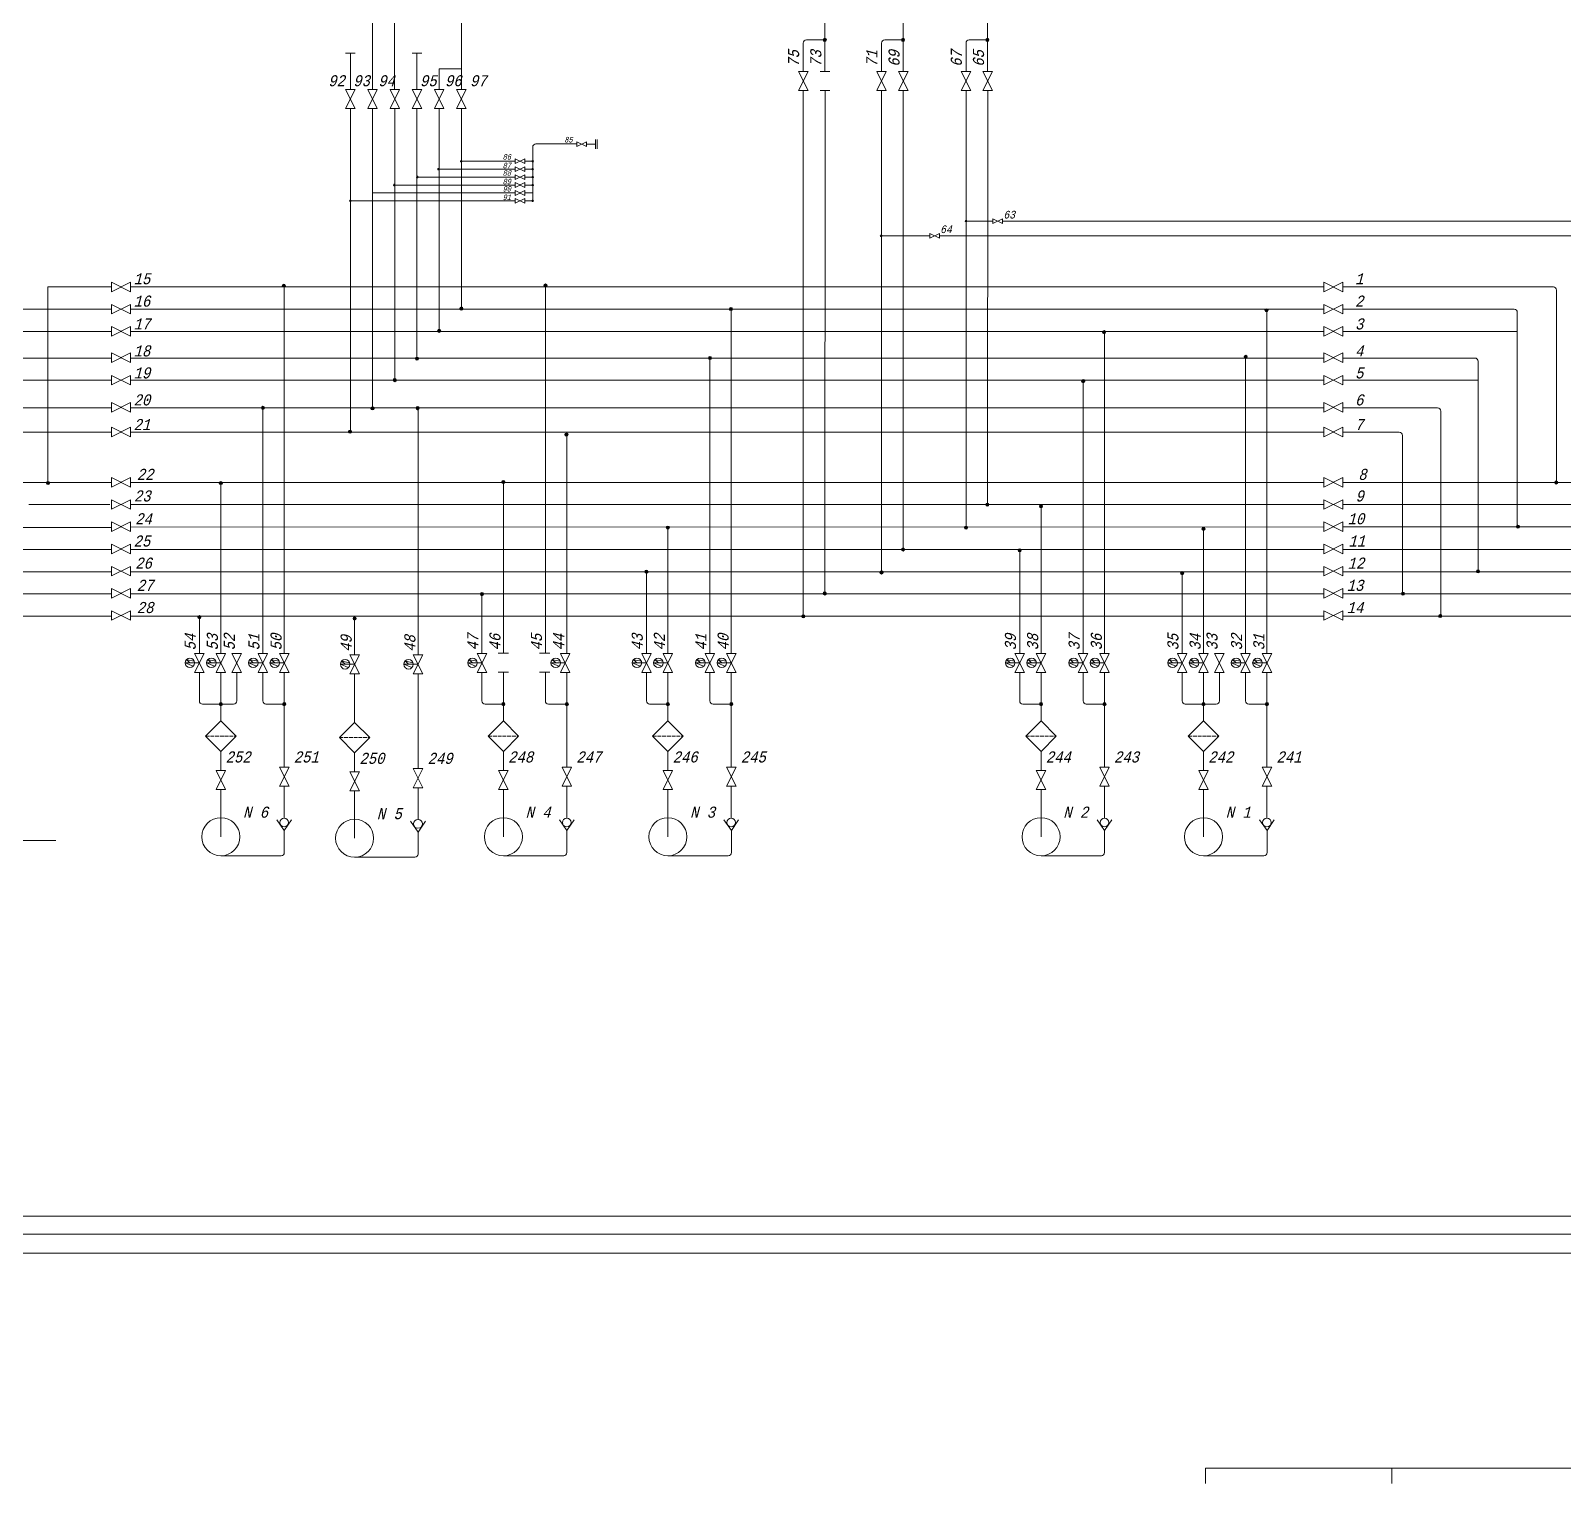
# Model space of a CAD drawing. Extents: x 0 to 840, y 0 to 594.
# Drawn here: x 356.4 to 598.1, y 223 to 452.2 of the extents above; entities that cross this region are included whole.
import ezdxf

# ---------------------------------------------------------------- set-up
doc = ezdxf.new("R2010")
doc.units = 0
doc.header["$MEASUREMENT"] = 0
doc.linetypes.add('ACAD_ISO02W100', pattern=[15, 12, -3])
for name, color, linetype in [('A76', 2, 'CONTINUOUS'), ('Aи92', 74, 'CONTINUOUS'), ('Aи95', 1, 'CONTINUOUS'), ('Аи-98', 14, 'CONTINUOUS'), ('Дт', 160, 'CONTINUOUS')]:
    doc.layers.add(name, color=color, linetype=linetype)
doc.layers.add('Надписи', color=4, linetype='CONTINUOUS', lineweight=5)
doc.layers.add('Общие трубы', color=254, linetype='CONTINUOUS', lineweight=30)
doc.styles.get("Standard").update_dxf_attribs({"font": 'COUR.TTF', "width": 0.8, "oblique": 7, "height": 2})

msp = doc.modelspace()

# ---------------------------------------------------------------- hatches: boundary and pattern name
at = {"layer": 'A76', "lineweight": 5}
h = msp.add_hatch(color=256, dxfattribs=at)
edge = h.paths.add_edge_path()
edge.add_arc((413.77, 427.83), 0.125, 0, 360)
h = msp.add_hatch(color=256, dxfattribs=at)
edge = h.paths.add_edge_path()
edge.add_arc((417.42, 429.08), 0.125, 0, 360)
at = {"layer": 'A76', "lineweight": 20}
h = msp.add_hatch(color=256, dxfattribs=at)
edge = h.paths.add_edge_path()
edge.add_arc((417.35, 400.44), 0.25, 0, 360)
h = msp.add_hatch(color=256, dxfattribs=at)
edge = h.paths.add_edge_path()
edge.add_arc((463.56, 400.54), 0.25, 0, 360)
h = msp.add_hatch(color=256, dxfattribs=at)
edge = h.paths.add_edge_path()
edge.add_arc((548.04, 400.72), 0.25, 0, 360)
h = msp.add_hatch(color=256, dxfattribs=at)
edge = h.paths.add_edge_path()
edge.add_arc((413.85, 397.06), 0.25, 0, 360)
h = msp.add_hatch(color=256, dxfattribs=at)
edge = h.paths.add_edge_path()
edge.add_arc((522.42, 396.9), 0.25, 0, 360)
at = {"layer": 'Aи92', "lineweight": 5}
h = msp.add_hatch(color=256, dxfattribs=at)
edge = h.paths.add_edge_path()
edge.add_arc((424.32, 431.58), 0.125, 0, 360)
at = {"layer": 'Aи92', "lineweight": 20}
h = msp.add_hatch(color=256, dxfattribs=at)
edge = h.paths.add_edge_path()
edge.add_arc((424.35, 408.34), 0.25, 0, 360)
h = msp.add_hatch(color=256, dxfattribs=at)
edge = h.paths.add_edge_path()
edge.add_arc((466.86, 408.26), 0.25, 0, 360)
h = msp.add_hatch(color=256, dxfattribs=at)
edge = h.paths.add_edge_path()
edge.add_arc((551.33, 408.07), 0.25, 0, 360)
h = msp.add_hatch(color=256, dxfattribs=at)
edge = h.paths.add_edge_path()
edge.add_arc((494, 370.34), 0.25, 0, 360)
h = msp.add_hatch(color=256, dxfattribs=at)
edge = h.paths.add_edge_path()
edge.add_arc((490.62, 366.72), 0.25, 0, 360)
at = {"layer": 'Aи95', "lineweight": 5}
h = msp.add_hatch(color=256, dxfattribs=at)
edge = h.paths.add_edge_path()
edge.add_arc((420.75, 430.33), 0.125, 0, 360)
h = msp.add_hatch(color=256, dxfattribs=at)
edge = h.paths.add_edge_path()
edge.add_arc((406.83, 425.33), 0.125, 0, 360)
at = {"layer": 'Aи95', "lineweight": 20}
h = msp.add_hatch(color=256, dxfattribs=at)
edge = h.paths.add_edge_path()
edge.add_arc((420.85, 404.84), 0.25, 0, 360)
h = msp.add_hatch(color=256, dxfattribs=at)
edge = h.paths.add_edge_path()
edge.add_arc((525.71, 404.62), 0.25, 0, 360)
h = msp.add_hatch(color=256, dxfattribs=at)
edge = h.paths.add_edge_path()
edge.add_arc((406.8, 388.93), 0.25, 0, 360)
h = msp.add_hatch(color=256, dxfattribs=at)
edge = h.paths.add_edge_path()
edge.add_arc((440.92, 388.46), 0.25, 0, 360)
h = msp.add_hatch(color=256, dxfattribs=at)
edge = h.paths.add_edge_path()
edge.add_arc((427.6, 363.3), 0.25, 0, 360)
h = msp.add_hatch(color=256, dxfattribs=at)
edge = h.paths.add_edge_path()
edge.add_arc((481.66, 363.41), 0.25, 0, 360)
at = {"layer": 'Дт', "lineweight": 20}
h = msp.add_hatch(color=256, dxfattribs=at)
edge = h.paths.add_edge_path()
edge.add_arc((481.66, 450.72), 0.25, 0, 360)
h = msp.add_hatch(color=256, dxfattribs=at)
edge = h.paths.add_edge_path()
edge.add_arc((396.35, 411.95), 0.25, 0, 360)
h = msp.add_hatch(color=256, dxfattribs=at)
edge = h.paths.add_edge_path()
edge.add_arc((437.62, 411.98), 0.25, 0, 360)
h = msp.add_hatch(color=256, dxfattribs=at)
edge = h.paths.add_edge_path()
edge.add_arc((393.06, 392.68), 0.25, 0, 360)
h = msp.add_hatch(color=256, dxfattribs=at)
edge = h.paths.add_edge_path()
edge.add_arc((410.35, 392.6), 0.25, 0, 360)
h = msp.add_hatch(color=256, dxfattribs=at)
edge = h.paths.add_edge_path()
edge.add_arc((417.45, 392.64), 0.25, 0, 360)
h = msp.add_hatch(color=256, dxfattribs=at)
edge = h.paths.add_edge_path()
edge.add_arc((359.17, 380.82), 0.25, 0, 360)
h = msp.add_hatch(color=256, dxfattribs=at)
edge = h.paths.add_edge_path()
edge.add_arc((386.42, 380.82), 0.25, 0, 360)
h = msp.add_hatch(color=256, dxfattribs=at)
edge = h.paths.add_edge_path()
edge.add_arc((430.98, 380.99), 0.25, 0, 360)
h = msp.add_hatch(color=256, dxfattribs=at)
edge = h.paths.add_edge_path()
edge.add_arc((383.04, 359.67), 0.25, 0, 360)
h = msp.add_hatch(color=256, dxfattribs=at)
edge = h.paths.add_edge_path()
edge.add_arc((407.52, 359.46), 0.25, 0, 360)
h = msp.add_hatch(color=256, dxfattribs=at)
edge = h.paths.add_edge_path()
edge.add_arc((478.28, 359.79), 0.25, 0, 360)
at = {"layer": 'Общие трубы', "lineweight": 20}
h = msp.add_hatch(color=256, dxfattribs=at)
edge = h.paths.add_edge_path()
edge.add_arc((494, 450.72), 0.25, 0, 360)
h = msp.add_hatch(color=256, dxfattribs=at)
edge = h.paths.add_edge_path()
edge.add_arc((507.31, 450.72), 0.25, 0, 360)
at = {"layer": 'Общие трубы', "lineweight": 5}
h = msp.add_hatch(color=256, dxfattribs=at)
edge = h.paths.add_edge_path()
edge.add_arc((435.61, 425.33), 0.125, 0, 360)
edge = h.paths.add_edge_path()
edge.add_arc((435.61, 427.83), 0.125, 0, 360)
edge = h.paths.add_edge_path()
edge.add_arc((435.61, 429.08), 0.125, 0, 360)
edge = h.paths.add_edge_path()
edge.add_arc((435.61, 430.33), 0.125, 0, 360)
edge = h.paths.add_edge_path()
edge.add_arc((435.61, 431.58), 0.125, 0, 360)
at = {"layer": 'Общие трубы', "lineweight": 20}
h = msp.add_hatch(color=256, dxfattribs=at)
edge = h.paths.add_edge_path()
edge.add_arc((597.03, 380.91), 0.25, 0, 360)
h = msp.add_hatch(color=256, dxfattribs=at)
edge = h.paths.add_edge_path()
edge.add_arc((507.31, 377.41), 0.25, 0, 360)
h = msp.add_hatch(color=256, dxfattribs=at)
edge = h.paths.add_edge_path()
edge.add_arc((515.77, 377.16), 0.25, 0, 360)
h = msp.add_hatch(color=256, dxfattribs=at)
edge = h.paths.add_edge_path()
edge.add_arc((456.92, 373.79), 0.25, 0, 360)
h = msp.add_hatch(color=256, dxfattribs=at)
edge = h.paths.add_edge_path()
edge.add_arc((503.94, 373.79), 0.25, 0, 360)
h = msp.add_hatch(color=256, dxfattribs=at)
edge = h.paths.add_edge_path()
edge.add_arc((541.39, 373.61), 0.25, 0, 360)
h = msp.add_hatch(color=256, dxfattribs=at)
edge = h.paths.add_edge_path()
edge.add_arc((590.98, 373.94), 0.25, 0, 360)
h = msp.add_hatch(color=256, dxfattribs=at)
edge = h.paths.add_edge_path()
edge.add_arc((512.4, 370.21), 0.25, 0, 360)
h = msp.add_hatch(color=256, dxfattribs=at)
edge = h.paths.add_edge_path()
edge.add_arc((453.54, 366.84), 0.25, 0, 360)
h = msp.add_hatch(color=256, dxfattribs=at)
edge = h.paths.add_edge_path()
edge.add_arc((538.02, 366.6), 0.25, 0, 360)
h = msp.add_hatch(color=256, dxfattribs=at)
edge = h.paths.add_edge_path()
edge.add_arc((584.68, 366.89), 0.25, 0, 360)
h = msp.add_hatch(color=256, dxfattribs=at)
edge = h.paths.add_edge_path()
edge.add_arc((572.84, 363.37), 0.25, 0, 360)
h = msp.add_hatch(color=256, dxfattribs=at)
edge = h.paths.add_edge_path()
edge.add_arc((578.72, 359.84), 0.25, 0, 360)
h = msp.add_hatch(color=256, dxfattribs=at)
edge = h.paths.add_edge_path()
edge.add_arc((386.42, 345.95), 0.25, 0, 360)
h = msp.add_hatch(color=256, dxfattribs=at)
edge = h.paths.add_edge_path()
edge.add_arc((396.42, 345.95), 0.25, 0, 360)
h = msp.add_hatch(color=256, dxfattribs=at)
edge = h.paths.add_edge_path()
edge.add_arc((430.98, 345.95), 0.25, 0, 360)
h = msp.add_hatch(color=256, dxfattribs=at)
edge = h.paths.add_edge_path()
edge.add_arc((440.98, 345.95), 0.25, 0, 360)
h = msp.add_hatch(color=256, dxfattribs=at)
edge = h.paths.add_edge_path()
edge.add_arc((456.92, 345.95), 0.25, 0, 360)
h = msp.add_hatch(color=256, dxfattribs=at)
edge = h.paths.add_edge_path()
edge.add_arc((466.92, 345.95), 0.25, 0, 360)
h = msp.add_hatch(color=256, dxfattribs=at)
edge = h.paths.add_edge_path()
edge.add_arc((515.77, 345.95), 0.25, 0, 360)
h = msp.add_hatch(color=256, dxfattribs=at)
edge = h.paths.add_edge_path()
edge.add_arc((525.77, 345.95), 0.25, 0, 360)
h = msp.add_hatch(color=256, dxfattribs=at)
edge = h.paths.add_edge_path()
edge.add_arc((541.39, 345.95), 0.25, 0, 360)
h = msp.add_hatch(color=256, dxfattribs=at)
edge = h.paths.add_edge_path()
edge.add_arc((551.39, 345.95), 0.25, 0, 360)

# ---------------------------------------------------------------- linework, layer by layer
at = {"layer": 'A76', "color": 2, "lineweight": 20}
msp.add_line((413.81, 442.96), (413.81, 523.37), dxfattribs=at)
at = {"layer": 'A76', "lineweight": 20}
for p, q in [((416.6, 448.65), (418.1, 448.65)), ((417.35, 448.65), (416.6, 448.65)), ((417.35, 442.9), (417.35, 448.65)), ((424.35, 446.15), (420.85, 446.15)), ((420.85, 446.15), (420.85, 442.9)), ((413.85, 439.9), (413.85, 397.06)), ((417.35, 437.4), (417.35, 439.9)), ((417.35, 437.4), (417.35, 400.48)), ((372.16, 399.84), (369.16, 401.34)), ((369.16, 401.34), (369.16, 399.84)), ((369.16, 399.84), (372.16, 401.34)), ((372.16, 401.34), (372.16, 399.84)), ((563.36, 399.84), (560.36, 401.34)), ((560.36, 401.34), (560.36, 399.84)), ((560.36, 399.84), (563.36, 401.34)), ((563.36, 401.34), (563.36, 399.84)), ((369.1, 400.53), (163.14, 400.53)), ((560.36, 400.53), (372.3, 400.53)), ((463.54, 353.95), (463.54, 400.48)), ((548.02, 353.95), (548.02, 400.65)), ((163.14, 397.03), (369.16, 397.03)), ((372.16, 396.3), (369.16, 397.8)), ((369.16, 397.8), (369.16, 396.3)), ((369.16, 396.3), (372.16, 397.8)), ((372.16, 397.8), (372.16, 396.3)), ((372.16, 397.05), (560.36, 397.03)), ((522.4, 353.95), (522.4, 396.94)), ((563.36, 396.3), (560.36, 397.8)), ((560.36, 397.8), (560.36, 396.3)), ((560.36, 396.3), (563.36, 397.8)), ((563.36, 397.8), (563.36, 396.3)), ((349.16, 370.33), (369.16, 370.33)), ((372.16, 369.68), (369.16, 371.18)), ((369.16, 371.18), (369.16, 369.68)), ((369.16, 369.68), (372.16, 371.18)), ((372.16, 371.18), (372.16, 369.68)), ((372.16, 366.18), (369.16, 367.68)), ((369.16, 367.68), (369.16, 366.18)), ((369.16, 366.18), (372.16, 367.68)), ((372.16, 367.68), (372.16, 366.18)), ((345.66, 366.83), (369.16, 366.83)), ((462.04, 352.45), (461.54, 352.95)), ((461.54, 352.95), (462.79, 352.7)), ((464.29, 350.95), (462.79, 353.95)), ((462.79, 353.95), (464.29, 353.95)), ((464.29, 353.95), (462.79, 350.95)), ((520.9, 352.45), (520.4, 352.95)), ((520.4, 352.95), (521.65, 352.7)), ((523.15, 350.95), (521.65, 353.95)), ((521.65, 353.95), (523.15, 353.95)), ((523.15, 353.95), (521.65, 350.95)), ((546.52, 352.45), (546.02, 352.95)), ((546.02, 352.95), (547.27, 352.7)), ((548.77, 350.95), (547.27, 353.95)), ((547.27, 353.95), (548.77, 353.95)), ((548.77, 353.95), (547.27, 350.95)), ((462.54, 351.95), (461.29, 352.45)), ((461.29, 352.45), (462.04, 352.45)), ((463.54, 352.45), (462.04, 352.45)), ((462.79, 350.95), (464.29, 350.95)), ((463.54, 349.45), (463.54, 350.95)), ((521.4, 351.95), (520.15, 352.45)), ((520.15, 352.45), (520.9, 352.45)), ((522.4, 352.45), (520.9, 352.45)), ((521.65, 350.95), (523.15, 350.95)), ((522.4, 349.45), (522.4, 350.95)), ((547.02, 351.95), (545.77, 352.45)), ((545.77, 352.45), (546.52, 352.45)), ((548.02, 352.45), (546.52, 352.45)), ((547.27, 350.95), (548.77, 350.95))]:
    msp.add_line(p, q, dxfattribs=at)
for points in [[(413.1, 442.9), (414.6, 442.9), (413.1, 439.9), (414.6, 439.9)], [(416.6, 442.9), (418.1, 442.9), (416.6, 439.9), (418.1, 439.9)]]:
    msp.add_lwpolyline(points, close=True, dxfattribs=at)
at = {"layer": 'A76', "lineweight": 5}
for centre in [(413.77, 427.83), (417.42, 429.08)]:
    msp.add_circle(centre, 0.125, dxfattribs=at)
at = {"layer": 'A76', "lineweight": 20}
for centre, radius in [((417.35, 400.44), 0.25), ((463.56, 400.54), 0.25), ((548.04, 400.72), 0.25), ((413.85, 397.06), 0.25), ((522.42, 396.9), 0.25), ((462.04, 352.45), 0.75), ((520.9, 352.45), 0.75), ((546.52, 352.45), 0.75)]:
    msp.add_circle(centre, radius, dxfattribs=at)
at = {"layer": 'Aи92', "lineweight": 20}
for p, q in [((490.62, 442.73), (490.62, 366.76)), ((494.04, 442.73), (494, 370.35)), ((424.35, 439.9), (424.35, 437.4)), ((424.35, 437.4), (424.35, 408.24)), ((369.16, 407.5), (369.16, 409)), ((369.16, 409), (372.16, 407.5)), ((372.16, 409), (369.16, 407.5)), ((372.16, 407.5), (372.16, 409)), ((560.36, 407.5), (560.36, 409)), ((560.36, 409), (563.36, 407.5)), ((563.36, 409), (560.36, 407.5)), ((563.36, 407.5), (563.36, 409)), ((262.4, 408.25), (369.19, 408.25)), ((359.16, 408.25), (355.66, 408.25)), ((372.16, 408.25), (560.36, 408.25)), ((466.92, 353.95), (466.92, 408.16)), ((551.39, 353.95), (551.39, 408.25)), ((356.16, 377.41), (368.91, 377.41)), ((369.16, 376.68), (369.16, 378.18)), ((369.16, 378.18), (372.16, 376.68)), ((372.16, 378.18), (369.16, 376.68)), ((372.16, 376.68), (372.16, 378.18)), ((465.42, 352.45), (464.92, 352.95)), ((464.92, 352.95), (466.17, 352.7)), ((467.67, 350.95), (466.17, 353.95)), ((466.17, 353.95), (467.67, 353.95)), ((467.67, 353.95), (466.17, 350.95)), ((549.89, 352.45), (549.39, 352.95)), ((549.39, 352.95), (550.64, 352.7)), ((552.14, 350.95), (550.64, 353.95)), ((550.64, 353.95), (552.14, 353.95)), ((552.14, 353.95), (550.64, 350.95)), ((465.92, 351.95), (464.67, 352.45)), ((464.67, 352.45), (465.42, 352.45)), ((466.92, 352.45), (465.42, 352.45)), ((466.17, 350.95), (467.67, 350.95)), ((466.92, 349.45), (466.92, 350.95)), ((550.39, 351.95), (549.14, 352.45)), ((549.14, 352.45), (549.89, 352.45)), ((551.39, 352.45), (549.89, 352.45)), ((550.64, 350.95), (552.14, 350.95)), ((551.39, 349.45), (551.39, 350.95))]:
    msp.add_line(p, q, dxfattribs=at)
msp.add_lwpolyline([(423.6, 442.9), (425.1, 442.9), (423.6, 439.9), (425.1, 439.9)], close=True, dxfattribs=at)
at = {"layer": 'Aи92', "lineweight": 5}
msp.add_circle((424.32, 431.58), 0.125, dxfattribs=at)
at = {"layer": 'Aи92', "lineweight": 20}
for centre, radius in [((424.35, 408.34), 0.25), ((466.86, 408.26), 0.25), ((551.33, 408.07), 0.25), ((494, 370.34), 0.25), ((490.62, 366.72), 0.25), ((465.42, 352.45), 0.75), ((549.89, 352.45), 0.75)]:
    msp.add_circle(centre, radius, dxfattribs=at)
at = {"layer": 'Aи95', "color": 1, "lineweight": 20}
msp.add_line((424.35, 523.31), (424.35, 442.9), dxfattribs=at)
at = {"layer": 'Aи95', "lineweight": 20}
for p, q in [((406.85, 448.65), (406.1, 448.65)), ((406.1, 448.65), (407.6, 448.65)), ((406.85, 442.9), (406.85, 448.65)), ((424.35, 446.15), (420.85, 446.15)), ((420.85, 446.15), (420.85, 442.9)), ((481.7, 442.73), (481.66, 363.49)), ((406.85, 437.4), (406.85, 439.9)), ((420.85, 437.4), (420.85, 439.9)), ((406.85, 437.4), (406.85, 388.94)), ((420.85, 437.4), (420.85, 404.63)), ((369.16, 404.71), (262.53, 404.71)), ((372.16, 404), (369.16, 405.5)), ((369.16, 405.5), (369.16, 404)), ((369.16, 404), (372.16, 405.5)), ((372.16, 405.5), (372.16, 404)), ((560.36, 404.71), (372.16, 404.71)), ((525.77, 353.95), (525.77, 404.64)), ((563.36, 404), (560.36, 405.5)), ((560.36, 405.5), (560.36, 404)), ((560.36, 404), (563.36, 405.5)), ((563.36, 405.5), (563.36, 404)), ((372.16, 388.13), (369.16, 389.63)), ((369.16, 389.63), (369.16, 388.13)), ((369.16, 388.13), (372.16, 389.63)), ((372.16, 389.63), (372.16, 388.13)), ((563.36, 388.13), (560.36, 389.63)), ((560.36, 389.63), (560.36, 388.13)), ((560.36, 388.13), (563.36, 389.63)), ((563.36, 389.63), (563.36, 388.13)), ((369.16, 388.83), (132.13, 388.83)), ((560.36, 388.83), (372.16, 388.83)), ((440.98, 353.95), (440.98, 388.84)), ((372.16, 373.18), (369.16, 374.68)), ((369.16, 374.68), (369.16, 373.18)), ((369.16, 373.18), (372.16, 374.68)), ((372.16, 374.68), (372.16, 373.18)), ((352.66, 373.83), (369.16, 373.83)), ((338.66, 363.33), (369.16, 363.33)), ((372.16, 362.68), (369.16, 364.18)), ((369.16, 364.18), (369.16, 362.68)), ((369.16, 362.68), (372.16, 364.18)), ((372.13, 363.33), (560.36, 363.33)), ((372.16, 364.18), (372.16, 362.68)), ((427.6, 353.95), (427.6, 363.25)), ((563.36, 362.68), (560.36, 364.18)), ((560.36, 364.18), (560.36, 362.68)), ((560.36, 362.68), (563.36, 364.18)), ((563.36, 364.18), (563.36, 362.68)), ((426.1, 352.45), (425.6, 352.95)), ((425.6, 352.95), (426.85, 352.7)), ((428.35, 350.95), (426.85, 353.95)), ((428.35, 353.95), (426.85, 350.95)), ((426.85, 353.95), (428.35, 353.95)), ((439.23, 352.45), (438.73, 352.95)), ((438.73, 352.95), (439.98, 352.7)), ((441.48, 350.95), (439.98, 353.95)), ((439.98, 353.95), (441.48, 353.95)), ((441.48, 353.95), (439.98, 350.95)), ((524.27, 352.45), (523.77, 352.95)), ((523.77, 352.95), (525.02, 352.7)), ((526.52, 350.95), (525.02, 353.95)), ((525.02, 353.95), (526.52, 353.95)), ((526.52, 353.95), (525.02, 350.95)), ((426.6, 351.95), (425.35, 352.45)), ((425.35, 352.45), (426.1, 352.45)), ((427.6, 352.45), (426.1, 352.45)), ((426.85, 350.95), (428.35, 350.95)), ((427.6, 349.45), (427.6, 350.95)), ((439.73, 351.95), (438.48, 352.45)), ((438.48, 352.45), (439.23, 352.45)), ((440.73, 352.45), (439.23, 352.45)), ((439.98, 350.95), (441.48, 350.95)), ((524.77, 351.95), (523.52, 352.45)), ((523.52, 352.45), (524.27, 352.45)), ((525.77, 352.45), (524.27, 352.45)), ((525.02, 350.95), (526.52, 350.95)), ((525.77, 349.45), (525.77, 350.95))]:
    msp.add_line(p, q, dxfattribs=at)
for points in [[(407.6, 439.9), (406.1, 439.9), (407.6, 442.9), (406.1, 442.9)], [(421.6, 439.9), (420.1, 439.9), (421.6, 442.9), (420.1, 442.9)]]:
    msp.add_lwpolyline(points, close=True, dxfattribs=at)
at = {"layer": 'Aи95', "lineweight": 5}
for centre in [(420.75, 430.33), (406.83, 425.33)]:
    msp.add_circle(centre, 0.125, dxfattribs=at)
at = {"layer": 'Aи95', "lineweight": 20}
for centre, radius in [((420.85, 404.84), 0.25), ((525.71, 404.62), 0.25), ((406.8, 388.93), 0.25), ((440.92, 388.46), 0.25), ((427.6, 363.3), 0.25), ((481.66, 363.41), 0.25), ((426.1, 352.45), 0.75), ((439.23, 352.45), 0.75), ((524.27, 352.45), 0.75)]:
    msp.add_circle(centre, radius, dxfattribs=at)
at = {"layer": 'Аи-98', "lineweight": 20}
msp.add_line((338.87, 265.17), (620.16, 265.17), dxfattribs=at)
at = {"layer": 'Дт', "lineweight": 20}
for p, q in [((410.35, 454.61), (410.35, 442.9)), ((481.66, 453.4), (481.66, 445.72)), ((478.28, 450.22), (478.28, 445.72)), ((481.66, 450.72), (478.78, 450.72)), ((478.28, 447.22), (478.28, 445.72)), ((481.66, 447.22), (481.66, 445.72)), ((477.53, 445.72), (479.03, 445.72)), ((479.03, 442.72), (477.53, 445.72)), ((479.03, 445.72), (477.53, 442.72)), ((480.95, 445.72), (482.45, 445.72)), ((410.35, 443.65), (410.35, 442.9)), ((477.53, 442.72), (479.03, 442.72)), ((478.28, 442.73), (478.28, 359.89)), ((410.35, 437.4), (410.35, 439.9)), ((410.35, 437.4), (410.35, 392.72)), ((359.16, 408.25), (359.16, 411.75)), ((359.16, 411.75), (369.16, 411.75)), ((372.16, 411), (369.16, 412.5)), ((369.16, 412.5), (369.16, 411)), ((369.16, 411), (372.16, 412.5)), ((372.16, 412.5), (372.16, 411)), ((372.16, 411.75), (560.36, 411.75)), ((396.42, 353.95), (396.42, 411.71)), ((437.6, 353.95), (437.6, 411.78)), ((563.36, 411), (560.36, 412.5)), ((560.36, 412.5), (560.36, 411)), ((560.36, 411), (563.36, 412.5)), ((563.36, 412.5), (563.36, 411)), ((359.16, 380.85), (359.16, 408.25)), ((369.15, 392.66), (162.99, 392.66)), ((372.16, 392), (369.16, 393.5)), ((369.16, 393.5), (369.16, 392)), ((369.16, 392), (372.16, 393.5)), ((372.16, 393.5), (372.16, 392)), ((560.36, 392.66), (372.16, 392.66)), ((393.04, 353.95), (393.04, 392.71)), ((417.52, 353.73), (417.52, 392.7)), ((563.36, 392), (560.36, 393.5)), ((560.36, 393.5), (560.36, 392)), ((560.36, 392), (563.36, 393.5)), ((563.36, 393.5), (563.36, 392)), ((279.12, 380.89), (369.16, 380.89)), ((372.16, 380.18), (369.16, 381.68)), ((369.16, 381.68), (369.16, 380.18)), ((369.16, 380.18), (372.16, 381.68)), ((372.16, 381.68), (372.16, 380.18)), ((560.36, 380.93), (372.16, 380.93)), ((386.42, 353.95), (386.42, 380.91)), ((430.98, 353.95), (430.98, 380.93)), ((563.36, 380.18), (560.36, 381.68)), ((560.36, 381.68), (560.36, 380.18)), ((560.36, 380.18), (563.36, 381.68)), ((563.36, 381.68), (563.36, 380.18)), ((372.16, 359.18), (369.16, 360.68)), ((369.16, 360.68), (369.16, 359.18)), ((369.16, 359.18), (372.16, 360.68)), ((372.16, 360.68), (372.16, 359.18)), ((563.36, 359.18), (560.36, 360.68)), ((560.36, 360.68), (560.36, 359.18)), ((560.36, 359.18), (563.36, 360.68)), ((563.36, 360.68), (563.36, 359.18)), ((342.16, 359.83), (369.16, 359.83)), ((372.13, 359.83), (560.36, 359.83)), ((383.04, 353.95), (383.04, 359.73)), ((407.52, 353.73), (407.52, 359.8)), ((381.04, 352.95), (382.29, 352.7)), ((381.54, 352.45), (381.04, 352.95)), ((383.79, 353.95), (382.29, 350.95)), ((383.79, 350.95), (382.29, 353.95)), ((382.29, 353.95), (383.79, 353.95)), ((384.42, 352.95), (385.67, 352.7)), ((384.92, 352.45), (384.42, 352.95)), ((387.17, 353.95), (385.67, 350.95)), ((387.17, 350.95), (385.67, 353.95)), ((385.67, 353.95), (387.17, 353.95)), ((389.67, 350.95), (388.17, 353.95)), ((389.67, 353.95), (388.17, 350.95)), ((388.17, 353.95), (389.67, 353.95)), ((391.54, 352.45), (391.04, 352.95)), ((391.04, 352.95), (392.29, 352.7)), ((393.79, 350.95), (392.29, 353.95)), ((393.79, 353.95), (392.29, 350.95)), ((392.29, 353.95), (393.79, 353.95)), ((394.92, 352.45), (394.42, 352.95)), ((394.42, 352.95), (395.67, 352.7)), ((397.17, 350.95), (395.67, 353.95)), ((397.17, 353.95), (395.67, 350.95)), ((395.67, 353.95), (397.17, 353.95)), ((406.77, 353.73), (408.27, 353.73)), ((408.27, 353.73), (406.77, 350.73)), ((408.27, 350.73), (406.77, 353.73)), ((418.27, 350.73), (416.77, 353.73)), ((416.77, 353.73), (418.27, 353.73)), ((418.27, 353.73), (416.77, 350.73)), ((380.79, 352.45), (381.54, 352.45)), ((382.04, 351.95), (380.79, 352.45)), ((383.04, 352.45), (381.54, 352.45)), ((382.29, 350.95), (383.79, 350.95)), ((383.04, 349.45), (383.04, 350.95)), ((385.42, 351.95), (384.17, 352.45)), ((384.17, 352.45), (384.92, 352.45)), ((386.42, 352.45), (384.92, 352.45)), ((385.67, 350.95), (387.17, 350.95)), ((386.42, 349.45), (386.42, 350.95)), ((388.17, 350.95), (389.67, 350.95)), ((388.92, 349.45), (388.92, 350.95)), ((392.04, 351.95), (390.79, 352.45)), ((390.79, 352.45), (391.54, 352.45)), ((393.04, 352.45), (391.54, 352.45)), ((392.29, 350.95), (393.79, 350.95)), ((393.04, 349.45), (393.04, 350.95)), ((395.42, 351.95), (394.17, 352.45)), ((394.17, 352.45), (394.92, 352.45)), ((396.42, 352.45), (394.92, 352.45)), ((395.67, 350.95), (397.17, 350.95)), ((396.42, 349.45), (396.42, 350.95)), ((406.52, 351.73), (405.27, 352.23)), ((405.27, 352.23), (406.02, 352.23)), ((405.52, 352.73), (406.77, 352.48)), ((406.02, 352.23), (405.52, 352.73)), ((407.52, 352.23), (406.02, 352.23)), ((406.77, 350.73), (408.27, 350.73)), ((407.52, 349.22), (407.52, 350.73)), ((416.52, 351.73), (415.27, 352.23)), ((415.27, 352.23), (416.02, 352.23)), ((416.02, 352.23), (415.52, 352.73)), ((415.52, 352.73), (416.77, 352.48)), ((417.52, 352.23), (416.02, 352.23)), ((416.77, 350.73), (418.27, 350.73)), ((417.52, 349.22), (417.52, 350.73)), ((548.02, 349.45), (548.02, 350.95)), ((343.54, 262.35), (620.16, 262.35))]:
    msp.add_line(p, q, dxfattribs=at)
msp.add_lwpolyline([(409.6, 442.9), (411.1, 442.9), (409.6, 439.9), (411.1, 439.9)], close=True, dxfattribs=at)
for centre, radius in [((481.66, 450.72), 0.25), ((396.35, 411.95), 0.25), ((437.62, 411.98), 0.25), ((393.06, 392.68), 0.25), ((410.35, 392.6), 0.25), ((417.45, 392.64), 0.25), ((359.17, 380.82), 0.25), ((386.42, 380.82), 0.25), ((430.98, 380.99), 0.25), ((383.04, 359.67), 0.25), ((407.52, 359.46), 0.25), ((478.28, 359.79), 0.25), ((381.54, 352.45), 0.75), ((384.92, 352.45), 0.75), ((391.54, 352.45), 0.75), ((394.92, 352.45), 0.75), ((406.02, 352.23), 0.75), ((416.02, 352.23), 0.75)]:
    msp.add_circle(centre, radius, dxfattribs=at)
msp.add_arc((478.78, 450.22), 0.5, 90, 180, dxfattribs=at)
at = {"layer": 'Надписи', "lineweight": 5}
msp.add_line((329.52, 324.35), (360.4, 324.45), dxfattribs=at)
at = {"layer": 'Общие трубы', "lineweight": 20}
for p, q in [((494, 453.4), (494, 445.72)), ((507.31, 453.4), (507.31, 445.72)), ((490.62, 450.22), (490.62, 445.72)), ((494, 450.72), (491.12, 450.72)), ((503.94, 450.22), (503.94, 445.72)), ((507.31, 450.72), (504.44, 450.72)), ((490.62, 447.22), (490.62, 445.72)), ((494, 447.22), (494, 445.72)), ((503.94, 447.22), (503.94, 445.72)), ((507.31, 447.22), (507.31, 445.72)), ((491.37, 445.72), (489.87, 442.72)), ((491.37, 442.72), (489.87, 445.72)), ((489.87, 445.72), (491.37, 445.72)), ((493.29, 445.72), (494.79, 445.72)), ((494.79, 442.72), (493.29, 445.72)), ((494.79, 445.72), (493.29, 442.72)), ((503.19, 445.72), (504.69, 445.72)), ((504.69, 442.72), (503.19, 445.72)), ((504.69, 445.72), (503.19, 442.72)), ((508.11, 445.72), (506.61, 442.72)), ((508.11, 442.72), (506.61, 445.72)), ((506.61, 445.72), (508.11, 445.72)), ((480.95, 442.72), (482.45, 442.72)), ((489.87, 442.72), (491.37, 442.72)), ((493.29, 442.72), (494.79, 442.72)), ((503.19, 442.72), (504.69, 442.72)), ((503.94, 442.73), (503.94, 373.93)), ((506.61, 442.72), (508.11, 442.72)), ((507.36, 442.73), (507.31, 377.51)), ((503.94, 422.14), (508.19, 422.14)), ((509.69, 422.14), (662.79, 422.14)), ((490.62, 419.81), (498.25, 419.81)), ((499.75, 419.81), (666, 419.81)), ((563.36, 411.75), (596.56, 411.75)), ((597.06, 411.25), (597.06, 380.67)), ((563.36, 408.25), (590.38, 408.25)), ((590.88, 407.75), (590.88, 373.88)), ((590.88, 404.71), (563.36, 404.71)), ((584.21, 400.53), (563.36, 400.53)), ((584.71, 400.03), (584.71, 366.89)), ((563.36, 397.04), (584.71, 397.03)), ((578.3, 392.66), (563.36, 392.66)), ((578.8, 392.16), (578.8, 359.89)), ((572.26, 388.83), (563.36, 388.83)), ((572.76, 388.33), (572.76, 363.39)), ((563.36, 380.93), (675.27, 380.93)), ((372.16, 377.43), (560.36, 377.41)), ((515.77, 353.95), (515.77, 377.45)), ((560.36, 376.68), (560.36, 378.18)), ((560.36, 378.18), (563.36, 376.68)), ((563.36, 378.18), (560.36, 376.68)), ((563.36, 376.68), (563.36, 378.18)), ((563.36, 377.43), (774.02, 377.43)), ((563.36, 373.18), (560.36, 374.68)), ((560.36, 374.68), (560.36, 373.18)), ((560.36, 373.18), (563.36, 374.68)), ((563.36, 374.68), (563.36, 373.18)), ((372.16, 373.93), (560.36, 373.84)), ((456.92, 353.95), (456.92, 373.98)), ((541.39, 353.95), (541.39, 373.93)), ((563.36, 373.92), (686.29, 373.92)), ((372.13, 370.33), (560.36, 370.33)), ((512.4, 353.95), (512.4, 370.32)), ((563.36, 369.68), (560.36, 371.18)), ((560.36, 371.18), (560.36, 369.68)), ((560.36, 369.68), (563.36, 371.18)), ((563.36, 371.18), (563.36, 369.68)), ((563.36, 370.33), (770.35, 370.33)), ((563.36, 366.18), (560.36, 367.68)), ((560.36, 367.68), (560.36, 366.18)), ((560.36, 366.18), (563.36, 367.68)), ((563.36, 367.68), (563.36, 366.18)), ((372.13, 366.83), (560.36, 366.83)), ((453.54, 353.95), (453.54, 366.83)), ((538.02, 353.95), (538.02, 366.89)), ((563.36, 366.83), (682.73, 366.83)), ((563.36, 363.33), (766.87, 363.33)), ((563.36, 359.83), (679.23, 359.83)), ((430.13, 353.98), (431.77, 353.98)), ((436.69, 353.98), (438.33, 353.98)), ((451.54, 352.95), (452.79, 352.7)), ((452.04, 352.45), (451.54, 352.95)), ((452.79, 353.95), (454.29, 353.95)), ((454.29, 353.95), (452.79, 350.95)), ((454.29, 350.95), (452.79, 353.95)), ((455.42, 352.45), (454.92, 352.95)), ((454.92, 352.95), (456.17, 352.7)), ((457.67, 350.95), (456.17, 353.95)), ((457.67, 353.95), (456.17, 350.95)), ((456.17, 353.95), (457.67, 353.95)), ((510.9, 352.45), (510.4, 352.95)), ((510.4, 352.95), (511.65, 352.7)), ((513.15, 350.95), (511.65, 353.95)), ((513.15, 353.95), (511.65, 350.95)), ((511.65, 353.95), (513.15, 353.95)), ((513.78, 352.95), (515.03, 352.7)), ((514.28, 352.45), (513.78, 352.95)), ((515.02, 353.95), (516.52, 353.95)), ((516.52, 353.95), (515.02, 350.95)), ((516.52, 350.95), (515.02, 353.95)), ((536.02, 352.95), (537.27, 352.7)), ((536.52, 352.45), (536.02, 352.95)), ((537.27, 353.95), (538.77, 353.95)), ((538.77, 353.95), (537.27, 350.95)), ((538.77, 350.95), (537.27, 353.95)), ((539.4, 352.95), (540.65, 352.7)), ((539.9, 352.45), (539.4, 352.95)), ((540.64, 353.95), (542.14, 353.95)), ((542.14, 353.95), (540.64, 350.95)), ((542.14, 350.95), (540.64, 353.95)), ((544.64, 350.95), (543.14, 353.95)), ((544.64, 353.95), (543.14, 350.95)), ((543.14, 353.95), (544.64, 353.95)), ((383.04, 346.45), (383.04, 350.95)), ((386.42, 343.27), (386.42, 350.95)), ((388.92, 346.45), (388.92, 350.95)), ((393.04, 346.45), (393.04, 350.95)), ((396.42, 335.99), (396.42, 350.95)), ((396.42, 345.95), (396.42, 350.95)), ((407.52, 343.05), (407.52, 350.73)), ((417.52, 335.77), (417.52, 350.73)), ((417.52, 345.73), (417.52, 350.73)), ((427.6, 346.45), (427.6, 350.95)), ((430.13, 351), (431.77, 351)), ((430.98, 343.27), (430.98, 350.95)), ((436.69, 351), (438.33, 351)), ((437.6, 346.45), (437.6, 350.95)), ((440.98, 335.99), (440.98, 350.95)), ((440.98, 345.95), (440.98, 350.95)), ((451.29, 352.45), (452.04, 352.45)), ((452.54, 351.95), (451.29, 352.45)), ((453.54, 352.45), (452.04, 352.45)), ((452.79, 350.95), (454.29, 350.95)), ((453.54, 346.45), (453.54, 350.95)), ((453.54, 349.45), (453.54, 350.95)), ((454.67, 352.45), (455.42, 352.45)), ((455.92, 351.95), (454.67, 352.45)), ((456.92, 352.45), (455.42, 352.45)), ((456.17, 350.95), (457.67, 350.95)), ((456.92, 343.27), (456.92, 350.95)), ((456.92, 349.45), (456.92, 350.95)), ((463.54, 346.45), (463.54, 350.95)), ((466.92, 335.99), (466.92, 350.95)), ((466.92, 345.95), (466.92, 350.95)), ((511.4, 351.95), (510.15, 352.45)), ((510.15, 352.45), (510.9, 352.45)), ((512.4, 352.45), (510.9, 352.45)), ((511.65, 350.95), (513.15, 350.95)), ((512.4, 349.45), (512.4, 350.95)), ((512.4, 346.45), (512.4, 350.95)), ((514.78, 351.95), (513.53, 352.45)), ((513.53, 352.45), (514.28, 352.45)), ((515.77, 352.45), (514.27, 352.45)), ((515.02, 350.95), (516.52, 350.95)), ((515.77, 343.27), (515.77, 350.95)), ((515.77, 349.45), (515.77, 350.95)), ((522.4, 346.45), (522.4, 350.95)), ((525.77, 335.99), (525.77, 350.95)), ((525.77, 345.95), (525.77, 350.95)), ((535.77, 352.45), (536.52, 352.45)), ((537.02, 351.95), (535.77, 352.45)), ((538.02, 352.45), (536.52, 352.45)), ((537.27, 350.95), (538.77, 350.95)), ((538.02, 349.45), (538.02, 350.95)), ((538.02, 346.45), (538.02, 350.95)), ((540.4, 351.95), (539.15, 352.45)), ((539.15, 352.45), (539.9, 352.45)), ((541.39, 352.45), (539.89, 352.45)), ((540.64, 350.95), (542.14, 350.95)), ((541.39, 349.45), (541.39, 350.95)), ((541.39, 343.27), (541.39, 350.95)), ((543.14, 350.95), (544.64, 350.95)), ((543.89, 349.45), (543.89, 350.95)), ((543.89, 346.45), (543.89, 350.95)), ((548.02, 346.45), (548.02, 350.95)), ((551.39, 335.99), (551.39, 350.95)), ((551.39, 345.95), (551.39, 350.95)), ((386.42, 345.95), (383.54, 345.95)), ((386.42, 345.95), (388.42, 345.95)), ((393.54, 345.95), (396.42, 345.95)), ((430.98, 345.95), (428.1, 345.95)), ((438.1, 345.95), (440.98, 345.95)), ((456.92, 345.95), (454.04, 345.95)), ((464.04, 345.95), (466.92, 345.95)), ((515.77, 345.95), (512.9, 345.95)), ((522.9, 345.95), (525.77, 345.95)), ((541.39, 345.95), (538.52, 345.95)), ((541.39, 345.95), (543.39, 345.95)), ((548.52, 345.95), (551.39, 345.95)), ((386.42, 343.29), (384.02, 340.89)), ((388.82, 340.89), (386.42, 343.29)), ((430.98, 343.29), (428.58, 340.89)), ((433.38, 340.89), (430.98, 343.29)), ((456.92, 343.29), (454.52, 340.89)), ((459.32, 340.89), (456.92, 343.29)), ((515.77, 343.29), (513.37, 340.89)), ((518.17, 340.89), (515.77, 343.29)), ((541.39, 343.29), (538.99, 340.89)), ((543.79, 340.89), (541.39, 343.29)), ((384.02, 340.89), (386.42, 338.49)), ((386.42, 338.49), (388.82, 340.89)), ((407.52, 343.07), (405.12, 340.67)), ((409.92, 340.67), (407.52, 343.07)), ((428.58, 340.89), (430.98, 338.49)), ((430.98, 338.49), (433.38, 340.89)), ((454.52, 340.89), (456.92, 338.49)), ((456.92, 338.49), (459.32, 340.89)), ((513.37, 340.89), (515.77, 338.49)), ((515.77, 338.49), (518.17, 340.89)), ((538.99, 340.89), (541.39, 338.49)), ((541.39, 338.49), (543.79, 340.89)), ((386.42, 338.49), (386.42, 335.49)), ((405.12, 340.67), (407.52, 338.27)), ((407.52, 338.27), (409.92, 340.67)), ((430.98, 338.49), (430.98, 335.49)), ((456.92, 338.49), (456.92, 335.49)), ((515.77, 338.49), (515.77, 335.49)), ((541.39, 338.49), (541.39, 335.49)), ((395.67, 335.99), (397.17, 335.99)), ((397.17, 335.99), (395.67, 332.99)), ((397.17, 332.99), (395.67, 335.99)), ((407.52, 338.27), (407.52, 335.27)), ((440.23, 335.99), (441.73, 335.99)), ((441.73, 335.99), (440.23, 332.99)), ((441.73, 332.99), (440.23, 335.99)), ((466.17, 335.99), (467.67, 335.99)), ((467.67, 335.99), (466.17, 332.99)), ((467.67, 332.99), (466.17, 335.99)), ((525.02, 335.99), (526.52, 335.99)), ((526.52, 335.99), (525.02, 332.99)), ((526.52, 332.99), (525.02, 335.99)), ((550.64, 335.99), (552.14, 335.99)), ((552.14, 335.99), (550.64, 332.99)), ((552.14, 332.99), (550.64, 335.99)), ((385.67, 335.49), (387.17, 335.49)), ((387.17, 335.49), (385.67, 332.49)), ((387.17, 332.49), (385.67, 335.49)), ((406.77, 335.27), (408.27, 335.27)), ((408.27, 335.27), (406.77, 332.27)), ((408.27, 332.27), (406.77, 335.27)), ((416.77, 335.77), (418.27, 335.77)), ((418.27, 335.77), (416.77, 332.77)), ((418.27, 332.77), (416.77, 335.77)), ((430.23, 335.49), (431.73, 335.49)), ((431.73, 335.49), (430.23, 332.49)), ((431.73, 332.49), (430.23, 335.49)), ((456.17, 335.49), (457.67, 335.49)), ((457.67, 335.49), (456.17, 332.49)), ((457.67, 332.49), (456.17, 335.49)), ((515.02, 335.49), (516.52, 335.49)), ((516.52, 335.49), (515.02, 332.49)), ((516.52, 332.49), (515.02, 335.49)), ((540.64, 335.49), (542.14, 335.49)), ((542.14, 335.49), (540.64, 332.49)), ((542.14, 332.49), (540.64, 335.49)), ((385.67, 332.49), (387.17, 332.49)), ((386.42, 325.03), (386.42, 332.49)), ((395.67, 332.99), (397.17, 332.99)), ((396.42, 327.99), (396.42, 332.99)), ((406.77, 332.27), (408.27, 332.27)), ((407.52, 324.8), (407.52, 332.27)), ((416.77, 332.77), (418.27, 332.77)), ((417.52, 327.77), (417.52, 332.77)), ((430.23, 332.49), (431.73, 332.49)), ((430.98, 325.03), (430.98, 332.49)), ((440.23, 332.99), (441.73, 332.99)), ((440.98, 327.99), (440.98, 332.99)), ((456.17, 332.49), (457.67, 332.49)), ((456.92, 325.03), (456.92, 332.49)), ((466.17, 332.99), (467.67, 332.99)), ((466.92, 327.99), (466.92, 332.99)), ((515.02, 332.49), (516.52, 332.49)), ((515.77, 325.03), (515.77, 332.49)), ((525.02, 332.99), (526.52, 332.99)), ((525.77, 327.99), (525.77, 332.99)), ((540.64, 332.49), (542.14, 332.49)), ((541.39, 325.03), (541.39, 332.49)), ((550.64, 332.99), (552.14, 332.99)), ((551.39, 327.99), (551.39, 332.99)), ((396.43, 326), (395.25, 327.72)), ((396.43, 326), (397.58, 327.72)), ((417.53, 325.77), (416.35, 327.5)), ((417.53, 325.77), (418.68, 327.5)), ((441, 326), (439.82, 327.72)), ((441, 326), (442.14, 327.72)), ((466.94, 326), (465.76, 327.72)), ((466.94, 326), (468.08, 327.72)), ((525.79, 326), (524.61, 327.72)), ((525.79, 326), (526.94, 327.72)), ((551.41, 326), (550.23, 327.72)), ((551.41, 326), (552.56, 327.72)), ((396.43, 322.53), (396.43, 326)), ((417.53, 322.3), (417.53, 325.77)), ((440.99, 322.53), (441, 326)), ((466.93, 322.53), (466.94, 326)), ((525.79, 322.53), (525.79, 326)), ((551.41, 322.53), (551.41, 326)), ((395.93, 322.03), (386.42, 322.03)), ((417.03, 321.8), (407.52, 321.8)), ((440.49, 322.03), (430.98, 322.03)), ((466.43, 322.03), (456.92, 322.03)), ((525.29, 322.03), (515.77, 322.03)), ((550.91, 322.03), (541.39, 322.03)), ((349.13, 259.35), (620.16, 259.35)), ((756.57, 225.45), (541.73, 225.45)), ((541.73, 225.45), (541.73, 223.04)), ((571.08, 223.04), (571.08, 225.45))]:
    msp.add_line(p, q, dxfattribs=at)
at = {"layer": 'Общие трубы', "lineweight": 5}
for p, q in [((435.61, 433.81), (435.61, 425.33)), ((435.61, 432.83), (435.61, 431.58)), ((436.11, 434.31), (442.57, 434.31)), ((444.08, 434.29), (445.5, 434.29)), ((445.5, 435.01), (445.5, 433.55)), ((445.76, 435.01), (445.76, 433.55)), ((432.85, 430.33), (420.75, 430.33)), ((432.85, 431.58), (424.32, 431.58)), ((435.61, 431.58), (434.36, 431.58)), ((435.61, 430.33), (434.36, 430.33)), ((435.61, 430.33), (434.36, 430.33)), ((435.61, 431.58), (435.61, 430.33)), ((435.61, 431.58), (435.61, 430.33)), ((435.61, 430.33), (435.61, 429.08)), ((432.85, 427.83), (413.77, 427.83)), ((432.85, 429.08), (417.42, 429.08)), ((435.61, 429.08), (434.36, 429.08)), ((435.61, 427.83), (434.36, 427.83)), ((435.61, 429.08), (435.61, 427.83)), ((435.61, 427.83), (435.61, 426.58)), ((432.85, 426.58), (410.34, 426.58)), ((435.61, 426.58), (434.36, 426.58)), ((435.61, 426.58), (435.61, 425.33)), ((432.85, 425.33), (406.83, 425.33)), ((435.61, 425.33), (434.36, 425.33))]:
    msp.add_line(p, q, dxfattribs=at)
at = {"layer": 'Общие трубы', "linetype": 'ACAD_ISO02W100', "lineweight": 20, "ltscale": 0.05}
for p, q in [((384.02, 340.89), (388.82, 340.89)), ((428.58, 340.89), (433.38, 340.89)), ((454.52, 340.89), (459.32, 340.89)), ((513.37, 340.89), (518.17, 340.89)), ((538.99, 340.89), (543.79, 340.89)), ((405.12, 340.67), (409.92, 340.67))]:
    msp.add_line(p, q, dxfattribs=at)
at = {"layer": 'Общие трубы', "lineweight": 5}
for points in [[(444.08, 434.66), (444.08, 433.91), (442.58, 434.66), (442.58, 433.91)], [(434.36, 431.95), (434.36, 431.2), (432.86, 431.95), (432.86, 431.2)], [(434.36, 430.7), (434.36, 429.95), (432.86, 430.7), (432.86, 429.95)], [(434.36, 430.7), (434.36, 429.95), (432.86, 430.7), (432.86, 429.95)], [(434.36, 429.45), (434.36, 428.7), (432.86, 429.45), (432.86, 428.7)], [(434.36, 428.2), (434.36, 427.45), (432.86, 428.2), (432.86, 427.45)], [(434.36, 426.95), (434.36, 426.2), (432.86, 426.95), (432.86, 426.2)], [(434.36, 425.7), (434.36, 424.95), (432.86, 425.7), (432.86, 424.95)]]:
    msp.add_lwpolyline(points, close=True, dxfattribs=at)
at = {"layer": 'Общие трубы', "lineweight": 20}
for points in [[(509.69, 422.52), (509.69, 421.77), (508.19, 422.52), (508.19, 421.77)], [(499.75, 420.18), (499.75, 419.43), (498.25, 420.18), (498.25, 419.43)]]:
    msp.add_lwpolyline(points, close=True, dxfattribs=at)
for centre, radius in [((494, 450.72), 0.25), ((507.31, 450.72), 0.25), ((503.94, 422.14), 0.125), ((490.55, 419.81), 0.125), ((597.03, 380.91), 0.25), ((507.31, 377.41), 0.25), ((515.77, 377.16), 0.25), ((456.92, 373.79), 0.25), ((503.94, 373.79), 0.25), ((541.39, 373.61), 0.25), ((590.98, 373.94), 0.25), ((512.4, 370.21), 0.25), ((453.54, 366.84), 0.25), ((538.02, 366.6), 0.25), ((584.68, 366.89), 0.25), ((572.84, 363.37), 0.25), ((578.72, 359.84), 0.25), ((452.04, 352.45), 0.75), ((455.42, 352.45), 0.75), ((510.9, 352.45), 0.75), ((514.28, 352.45), 0.75), ((536.52, 352.45), 0.75), ((539.9, 352.45), 0.75), ((386.42, 345.95), 0.25), ((396.42, 345.95), 0.25), ((430.98, 345.95), 0.25), ((440.98, 345.95), 0.25), ((456.92, 345.95), 0.25), ((466.92, 345.95), 0.25), ((515.77, 345.95), 0.25), ((525.77, 345.95), 0.25), ((541.39, 345.95), 0.25), ((551.39, 345.95), 0.25), ((386.42, 325.03), 3), ((396.41, 327.28), 0.691), ((407.52, 324.8), 3), ((417.51, 327.05), 0.691), ((430.98, 325.03), 3), ((440.97, 327.28), 0.691), ((456.92, 325.03), 3), ((466.91, 327.28), 0.691), ((515.77, 325.03), 3), ((525.77, 327.28), 0.691), ((541.39, 325.03), 3), ((551.39, 327.28), 0.691)]:
    msp.add_circle(centre, radius, dxfattribs=at)
at = {"layer": 'Общие трубы', "lineweight": 5}
for centre in [(435.61, 431.58), (435.61, 430.33), (435.61, 429.08), (435.61, 427.83), (435.61, 425.33)]:
    msp.add_circle(centre, 0.125, dxfattribs=at)
at = {"layer": 'Общие трубы', "lineweight": 20}
for centre, start, end in [((491.12, 450.22), 90, 180), ((504.44, 450.22), 90, 180), ((596.56, 411.25), 0, 90), ((590.38, 407.75), 0, 90), ((584.21, 400.03), 0, 90), ((578.3, 392.16), 0, 90), ((572.26, 388.33), 0, 90), ((383.54, 346.45), 180, 270), ((388.42, 346.45), 270, 0), ((393.54, 346.45), 180, 270), ((428.1, 346.45), 180, 270), ((438.1, 346.45), 180, 270), ((454.04, 346.45), 180, 270), ((464.04, 346.45), 180, 270), ((512.9, 346.45), 180, 270), ((522.9, 346.45), 180, 270), ((538.52, 346.45), 180, 270), ((543.39, 346.45), 270, 0), ((548.52, 346.45), 180, 270), ((395.93, 322.53), 270, 359.9053), ((417.03, 322.3), 270, 359.9053), ((440.49, 322.53), 270, 359.9053), ((466.43, 322.53), 270, 359.9053), ((525.29, 322.53), 270, 359.9053), ((550.91, 322.53), 270, 359.9053)]:
    msp.add_arc(centre, 0.5, start, end, dxfattribs=at)
at = {"layer": 'Общие трубы', "lineweight": 5}
msp.add_arc((436.11, 433.81), 0.5, 90, 180, dxfattribs=at)

# ---------------------------------------------------------------- texts
at = {"layer": 'Надписи', "lineweight": 15, "oblique": 15, "width": 0.75}
for s, p in [('75', (477.62, 446.47)), ('73', (481.13, 446.47)), ('71', (489.96, 446.47)), ('69', (493.46, 446.47)), ('67', (503.28, 446.47)), ('65', (506.78, 446.47)), ('54', (382.46, 354.41)), ('53', (385.96, 354.41)), ('52', (388.63, 354.41)), ('51', (392.51, 354.41)), ('50', (396.01, 354.41)), ('49', (407.06, 354.19)), ('48', (417.11, 354.19)), ('47', (427.02, 354.41)), ('46', (430.52, 354.41)), ('45', (437.07, 354.41)), ('44', (440.57, 354.41)), ('43', (452.96, 354.41)), ('42', (456.46, 354.41)), ('41', (463.01, 354.41)), ('40', (466.51, 354.41)), ('39', (511.82, 354.41)), ('38', (515.32, 354.41)), ('37', (521.86, 354.41)), ('36', (525.37, 354.41)), ('35', (537.44, 354.41)), ('34', (540.94, 354.41)), ('33', (543.61, 354.41)), ('32', (547.48, 354.41)), ('31', (550.99, 354.41))]:
    msp.add_text(s, height=1.75, rotation=90, dxfattribs=at).set_placement(p)
for s, height, p in [('92 93 94   95 96 97', 1.75, (403.35, 443.4)), ('63', 1.225, (509.83, 422.54)), ('64', 1.225, (499.85, 420.24)), ('15', 1.75, (372.66, 412.17)), ('1', 1.75, (565.29, 412.17)), ('16', 1.75, (372.66, 408.64)), ('2', 1.75, (565.29, 408.64)), ('17', 1.75, (372.66, 405.04)), ('3', 1.75, (565.29, 405.04)), ('18', 1.75, (372.66, 400.79)), ('4', 1.75, (565.29, 400.79)), ('19', 1.75, (372.66, 397.32)), ('5', 1.75, (565.29, 397.32)), ('20', 1.75, (372.66, 393.06)), ('6', 1.75, (565.29, 393.06)), ('21', 1.75, (372.66, 389.17)), ('7', 1.75, (565.29, 389.17)), ('22', 1.75, (373.16, 381.31)), ('8', 1.75, (565.79, 381.31)), ('23', 1.75, (372.72, 377.91)), ('9', 1.75, (565.35, 377.91)), ('24', 1.75, (372.91, 374.31)), ('10', 1.75, (564.11, 374.31)), ('25', 1.75, (372.66, 370.8)), ('11', 1.75, (564.25, 370.8)), ('26', 1.75, (372.91, 367.31)), ('12', 1.75, (564.11, 367.31)), ('27', 1.75, (373.16, 363.81)), ('13', 1.75, (563.97, 363.81)), ('28', 1.75, (373.16, 360.31)), ('14', 1.75, (563.97, 360.31)), ('252', 1.75, (387.17, 336.74)), ('251', 1.75, (397.92, 336.74)), ('248', 1.75, (431.73, 336.74)), ('247', 1.75, (442.48, 336.74)), ('246', 1.75, (457.67, 336.74)), ('245', 1.75, (468.42, 336.74)), ('244', 1.75, (516.52, 336.74)), ('243', 1.75, (527.27, 336.74)), ('242', 1.75, (542.14, 336.74)), ('241', 1.75, (552.89, 336.74)), ('250', 1.75, (408.27, 336.52)), ('249', 1.75, (419.02, 336.52)), ('N 6', 1.75, (389.92, 328.03)), ('N 5', 1.75, (411.02, 327.8)), ('N 4', 1.75, (434.48, 328.03)), ('N 3', 1.75, (460.42, 328.03)), ('N 2', 1.75, (519.27, 328.03)), ('N 1', 1.75, (544.89, 328.03))]:
    msp.add_text(s, height=height, dxfattribs=at).set_placement(p)
at = {"layer": 'Надписи', "lineweight": 5, "oblique": 15, "width": 0.75}
for s, p in [('85', (440.58, 434.54)), ('86', (430.86, 431.83)), ('87', (430.86, 430.47)), ('88', (430.86, 429.29)), ('89', (430.86, 427.94)), ('90', (430.86, 426.8)), ('91', (430.86, 425.45))]:
    msp.add_text(s, height=0.875, dxfattribs=at).set_placement(p)

doc.saveas('drawing.dxf')
